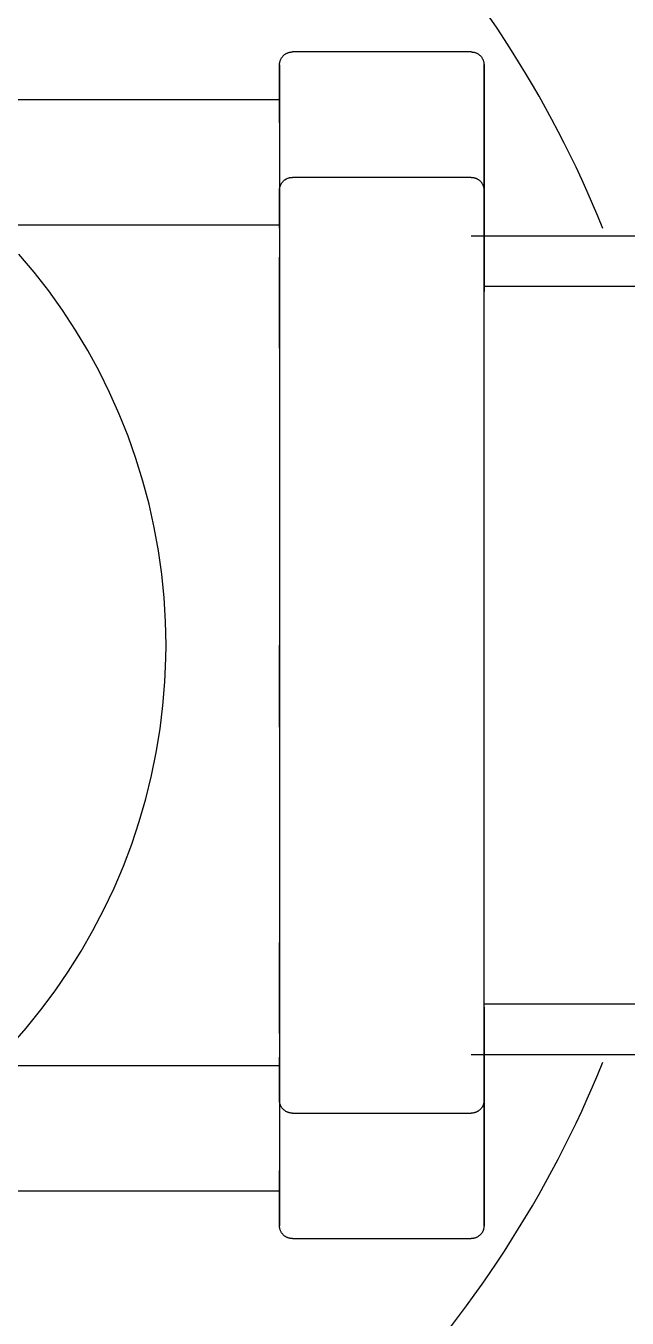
# Model space of a CAD drawing. Extents: x 6433 to 75181, y -2986 to 56414.
# Drawn here: x 39683.9 to 39711.9, y 6373.6 to 6433.7 of the extents above; entities that cross this region are included whole.
import ezdxf

# ---------------------------------------------------------------- set-up
doc = ezdxf.new("R2010")
doc.units = 0
doc.header["$MEASUREMENT"] = 0
doc.layers.add('A-Equipment', color=1, linetype='CONTINUOUS')

msp = doc.modelspace()

# ---------------------------------------------------------------- linework, layer by layer
at = {"layer": 'A-Equipment'}
for p, q in [((39695.951, 6432.353), (39695.969, 6432.369)), ((39695.969, 6432.369), (39695.988, 6432.384)), ((39695.988, 6432.384), (39696.007, 6432.398)), ((39696.007, 6432.398), (39696.027, 6432.411)), ((39696.027, 6432.411), (39696.047, 6432.423)), ((39696.047, 6432.423), (39696.068, 6432.435)), ((39696.068, 6432.435), (39696.089, 6432.446)), ((39696.089, 6432.446), (39696.111, 6432.456)), ((39696.111, 6432.456), (39696.133, 6432.465)), ((39696.133, 6432.465), (39696.155, 6432.473)), ((39696.155, 6432.473), (39696.178, 6432.48)), ((39696.178, 6432.48), (39696.201, 6432.487)), ((39696.201, 6432.487), (39696.224, 6432.492)), ((39696.224, 6432.492), (39696.247, 6432.497)), ((39696.247, 6432.497), (39696.271, 6432.5)), ((39696.271, 6432.5), (39696.295, 6432.503)), ((39696.295, 6432.503), (39696.318, 6432.505)), ((39696.318, 6432.505), (39696.342, 6432.505)), ((39696.342, 6432.505), (39696.349, 6432.505)), ((39704.683, 6432.505), (39696.349, 6432.505)), ((39704.683, 6432.505), (39704.707, 6432.505)), ((39704.707, 6432.505), (39704.731, 6432.503)), ((39704.731, 6432.503), (39704.754, 6432.501)), ((39704.754, 6432.501), (39704.778, 6432.498)), ((39704.778, 6432.498), (39704.801, 6432.493)), ((39704.801, 6432.493), (39704.824, 6432.488)), ((39704.824, 6432.488), (39704.847, 6432.482)), ((39704.847, 6432.482), (39704.87, 6432.475)), ((39704.87, 6432.475), (39704.893, 6432.467)), ((39704.893, 6432.467), (39704.915, 6432.458)), ((39704.915, 6432.458), (39704.937, 6432.449)), ((39704.937, 6432.449), (39704.958, 6432.438)), ((39704.958, 6432.438), (39704.979, 6432.427)), ((39704.979, 6432.427), (39704.999, 6432.414)), ((39704.999, 6432.414), (39705.019, 6432.401)), ((39705.019, 6432.401), (39705.038, 6432.387)), ((39705.038, 6432.387), (39705.057, 6432.373)), ((39705.057, 6432.373), (39705.075, 6432.358)), ((39695.753, 6431.91), (39695.754, 6431.934)), ((39695.753, 6431.91), (39695.753, 6431.888)), ((39695.753, 6431.875), (39695.753, 6431.908)), ((39695.753, 6431.888), (39695.753, 6431.824)), ((39695.753, 6431.799), (39695.753, 6431.875)), ((39695.753, 6431.824), (39695.753, 6431.716)), ((39695.753, 6431.679), (39695.753, 6431.799)), ((39695.754, 6431.934), (39695.755, 6431.958)), ((39695.755, 6431.958), (39695.758, 6431.981)), ((39695.758, 6431.981), (39695.761, 6432.005)), ((39695.761, 6432.005), (39695.765, 6432.028)), ((39695.765, 6432.028), (39695.77, 6432.051)), ((39695.77, 6432.051), (39695.776, 6432.074)), ((39695.776, 6432.074), (39695.783, 6432.097)), ((39695.783, 6432.097), (39695.791, 6432.12)), ((39695.791, 6432.12), (39695.8, 6432.142)), ((39695.8, 6432.142), (39695.81, 6432.164)), ((39695.81, 6432.164), (39695.821, 6432.185)), ((39695.821, 6432.185), (39695.832, 6432.206)), ((39695.832, 6432.206), (39695.844, 6432.226)), ((39695.844, 6432.226), (39695.857, 6432.246)), ((39695.857, 6432.246), (39695.871, 6432.265)), ((39695.871, 6432.265), (39695.886, 6432.284)), ((39695.886, 6432.284), (39695.901, 6432.303)), ((39695.901, 6432.303), (39695.917, 6432.32)), ((39695.917, 6432.32), (39695.934, 6432.337)), ((39695.934, 6432.337), (39695.951, 6432.353)), ((39705.075, 6432.358), (39705.093, 6432.341)), ((39705.093, 6432.341), (39705.11, 6432.325)), ((39705.11, 6432.325), (39705.126, 6432.307)), ((39705.126, 6432.307), (39705.142, 6432.289)), ((39705.142, 6432.289), (39705.157, 6432.271)), ((39705.157, 6432.271), (39705.171, 6432.251)), ((39705.171, 6432.251), (39705.184, 6432.232)), ((39705.184, 6432.232), (39705.196, 6432.211)), ((39705.196, 6432.211), (39705.208, 6432.191)), ((39705.208, 6432.191), (39705.219, 6432.169)), ((39705.219, 6432.169), (39705.229, 6432.148)), ((39705.229, 6432.148), (39705.238, 6432.126)), ((39705.238, 6432.126), (39705.246, 6432.103)), ((39705.246, 6432.103), (39705.253, 6432.081)), ((39705.253, 6432.081), (39705.26, 6432.058)), ((39705.26, 6432.058), (39705.265, 6432.035)), ((39705.265, 6432.035), (39705.27, 6432.011)), ((39705.27, 6432.011), (39705.273, 6431.988)), ((39705.273, 6431.988), (39705.276, 6431.964)), ((39705.276, 6431.964), (39705.277, 6431.94)), ((39705.277, 6431.94), (39705.278, 6431.916)), ((39705.278, 6431.916), (39705.278, 6431.91)), ((39705.278, 6431.91), (39705.278, 6431.888)), ((39705.278, 6431.875), (39705.278, 6431.908)), ((39705.278, 6431.888), (39705.278, 6431.824)), ((39705.278, 6431.799), (39705.278, 6431.875)), ((39705.278, 6431.824), (39705.278, 6431.716)), ((39705.278, 6431.679), (39705.278, 6431.799)), ((39695.753, 6431.716), (39695.753, 6431.565)), ((39695.753, 6431.517), (39695.753, 6431.679)), ((39695.753, 6431.565), (39695.753, 6431.371)), ((39695.753, 6431.312), (39695.753, 6431.517)), ((39695.753, 6431.371), (39695.753, 6431.135)), ((39695.753, 6431.064), (39695.753, 6431.312)), ((39705.278, 6431.716), (39705.278, 6431.565)), ((39705.278, 6431.517), (39705.278, 6431.679)), ((39705.278, 6431.565), (39705.278, 6431.371)), ((39705.278, 6431.312), (39705.278, 6431.517)), ((39705.278, 6431.371), (39705.278, 6431.135)), ((39705.278, 6431.064), (39705.278, 6431.312)), ((39695.753, 6431.135), (39695.753, 6430.857)), ((39695.753, 6430.775), (39695.753, 6431.064)), ((39695.753, 6430.857), (39695.753, 6430.538)), ((39695.753, 6430.445), (39695.753, 6430.775)), ((39705.278, 6431.135), (39705.278, 6430.857)), ((39705.278, 6430.775), (39705.278, 6431.064)), ((39705.278, 6430.857), (39705.278, 6430.538)), ((39705.278, 6430.445), (39705.278, 6430.775)), ((39695.753, 6430.283), (39680.017, 6430.283)), ((39695.753, 6430.538), (39695.753, 6430.177)), ((39695.753, 6430.073), (39695.753, 6430.445)), ((39695.753, 6430.177), (39695.753, 6429.776)), ((39695.753, 6429.661), (39695.753, 6430.073)), ((39705.278, 6430.538), (39705.278, 6430.177)), ((39705.278, 6430.073), (39705.278, 6430.445)), ((39705.278, 6430.177), (39705.278, 6429.776)), ((39705.278, 6429.661), (39705.278, 6430.073)), ((39695.753, 6429.776), (39695.753, 6429.336)), ((39695.753, 6429.21), (39695.753, 6429.661)), ((39705.278, 6429.776), (39705.278, 6429.336)), ((39705.278, 6429.21), (39705.278, 6429.661)), ((39695.753, 6429.336), (39695.753, 6428.856)), ((39695.753, 6429.04), (39695.753, 6425.449)), ((39695.753, 6428.856), (39695.753, 6428.337)), ((39705.278, 6429.336), (39705.278, 6428.856)), ((39705.278, 6428.72), (39705.278, 6429.21)), ((39705.278, 6428.856), (39705.278, 6428.337)), ((39695.753, 6428.337), (39695.753, 6427.782)), ((39705.278, 6428.191), (39705.278, 6428.72)), ((39705.278, 6428.337), (39705.278, 6427.782)), ((39705.278, 6427.625), (39705.278, 6428.191)), ((39695.753, 6427.782), (39695.753, 6427.189)), ((39705.278, 6427.782), (39705.278, 6427.189)), ((39705.278, 6427.023), (39705.278, 6427.625)), ((39695.753, 6427.189), (39695.753, 6426.561)), ((39705.278, 6427.189), (39705.278, 6426.561)), ((39705.278, 6426.386), (39705.278, 6427.023)), ((39695.753, 6426.561), (39695.753, 6425.898)), ((39695.81, 6426.324), (39695.821, 6426.345)), ((39695.821, 6426.345), (39695.832, 6426.366)), ((39695.832, 6426.366), (39695.844, 6426.387)), ((39695.844, 6426.387), (39695.857, 6426.407)), ((39695.857, 6426.407), (39695.871, 6426.426)), ((39695.871, 6426.426), (39695.886, 6426.445)), ((39695.886, 6426.445), (39695.901, 6426.463)), ((39695.901, 6426.463), (39695.917, 6426.481)), ((39695.917, 6426.481), (39695.934, 6426.498)), ((39695.934, 6426.498), (39695.951, 6426.514)), ((39695.951, 6426.514), (39695.969, 6426.529)), ((39695.969, 6426.529), (39695.988, 6426.544)), ((39695.988, 6426.544), (39696.007, 6426.558)), ((39696.007, 6426.558), (39696.027, 6426.571)), ((39696.027, 6426.571), (39696.047, 6426.584)), ((39696.047, 6426.584), (39696.068, 6426.596)), ((39696.068, 6426.596), (39696.089, 6426.606)), ((39696.089, 6426.606), (39696.111, 6426.616)), ((39696.111, 6426.616), (39696.133, 6426.625)), ((39696.133, 6426.625), (39696.155, 6426.634)), ((39696.155, 6426.634), (39696.178, 6426.641)), ((39696.178, 6426.641), (39696.201, 6426.647)), ((39696.201, 6426.647), (39696.224, 6426.653)), ((39696.224, 6426.653), (39696.247, 6426.657)), ((39696.247, 6426.657), (39696.271, 6426.661)), ((39696.271, 6426.661), (39696.295, 6426.663)), ((39696.295, 6426.663), (39696.318, 6426.665)), ((39696.318, 6426.665), (39696.342, 6426.666)), ((39696.342, 6426.666), (39696.349, 6426.666)), ((39704.683, 6426.666), (39696.349, 6426.666)), ((39704.683, 6426.666), (39704.707, 6426.665)), ((39704.707, 6426.665), (39704.731, 6426.664)), ((39704.731, 6426.664), (39704.754, 6426.662)), ((39704.754, 6426.662), (39704.778, 6426.658)), ((39704.778, 6426.658), (39704.801, 6426.654)), ((39704.801, 6426.654), (39704.824, 6426.649)), ((39704.824, 6426.649), (39704.847, 6426.643)), ((39704.847, 6426.643), (39704.87, 6426.636)), ((39704.87, 6426.636), (39704.893, 6426.628)), ((39704.893, 6426.628), (39704.915, 6426.619)), ((39704.915, 6426.619), (39704.937, 6426.609)), ((39704.937, 6426.609), (39704.958, 6426.599)), ((39704.958, 6426.599), (39704.979, 6426.587)), ((39704.979, 6426.587), (39704.999, 6426.575)), ((39704.999, 6426.575), (39705.019, 6426.562)), ((39705.019, 6426.562), (39705.038, 6426.548)), ((39705.038, 6426.548), (39705.057, 6426.533)), ((39705.057, 6426.533), (39705.075, 6426.518)), ((39705.075, 6426.518), (39705.093, 6426.502)), ((39705.093, 6426.502), (39705.11, 6426.485)), ((39705.11, 6426.485), (39705.126, 6426.468)), ((39705.126, 6426.468), (39705.142, 6426.45)), ((39705.142, 6426.45), (39705.157, 6426.431)), ((39705.157, 6426.431), (39705.171, 6426.412)), ((39705.171, 6426.412), (39705.184, 6426.392)), ((39705.184, 6426.392), (39705.196, 6426.372)), ((39705.196, 6426.372), (39705.208, 6426.351)), ((39705.208, 6426.351), (39705.219, 6426.33)), ((39705.278, 6426.561), (39705.278, 6425.898)), ((39705.278, 6425.714), (39705.278, 6426.386)), ((39695.753, 6426.071), (39695.754, 6426.094)), ((39695.753, 6426.071), (39695.753, 6426.054)), ((39695.753, 6426.043), (39695.753, 6426.069)), ((39695.753, 6426.054), (39695.753, 6426.003)), ((39695.753, 6425.983), (39695.753, 6426.043)), ((39695.753, 6426.003), (39695.753, 6425.918)), ((39695.753, 6425.89), (39695.753, 6425.983)), ((39695.753, 6425.918), (39695.753, 6425.8)), ((39695.753, 6425.898), (39695.753, 6425.202)), ((39695.753, 6425.762), (39695.753, 6425.89)), ((39695.753, 6425.8), (39695.753, 6425.648)), ((39695.753, 6425.602), (39695.753, 6425.762)), ((39695.754, 6426.094), (39695.755, 6426.118)), ((39695.755, 6426.118), (39695.758, 6426.142)), ((39695.758, 6426.142), (39695.761, 6426.165)), ((39695.761, 6426.165), (39695.765, 6426.189)), ((39695.765, 6426.189), (39695.77, 6426.212)), ((39695.77, 6426.212), (39695.776, 6426.235)), ((39695.776, 6426.235), (39695.783, 6426.258)), ((39695.783, 6426.258), (39695.791, 6426.28)), ((39695.791, 6426.28), (39695.8, 6426.302)), ((39695.8, 6426.302), (39695.81, 6426.324)), ((39705.219, 6426.33), (39705.229, 6426.308)), ((39705.229, 6426.308), (39705.238, 6426.286)), ((39705.238, 6426.286), (39705.246, 6426.264)), ((39705.246, 6426.264), (39705.253, 6426.241)), ((39705.253, 6426.241), (39705.26, 6426.218)), ((39705.26, 6426.218), (39705.265, 6426.195)), ((39705.265, 6426.195), (39705.27, 6426.172)), ((39705.27, 6426.172), (39705.273, 6426.148)), ((39705.273, 6426.148), (39705.276, 6426.124)), ((39705.276, 6426.124), (39705.277, 6426.101)), ((39705.277, 6426.101), (39705.278, 6426.077)), ((39705.278, 6426.077), (39705.278, 6426.071)), ((39705.278, 6426.071), (39705.278, 6426.054)), ((39705.278, 6426.043), (39705.278, 6426.069)), ((39705.278, 6426.054), (39705.278, 6426.003)), ((39705.278, 6425.983), (39705.278, 6426.043)), ((39705.278, 6426.003), (39705.278, 6425.918)), ((39705.278, 6425.89), (39705.278, 6425.983)), ((39705.278, 6425.918), (39705.278, 6425.8)), ((39705.278, 6425.898), (39705.278, 6425.202)), ((39705.278, 6425.762), (39705.278, 6425.89)), ((39705.278, 6425.8), (39705.278, 6425.648)), ((39705.278, 6425.602), (39705.278, 6425.762)), ((39695.753, 6425.648), (39695.753, 6425.463)), ((39695.753, 6425.408), (39695.753, 6425.602)), ((39695.753, 6425.463), (39695.753, 6425.245)), ((39695.753, 6425.181), (39695.753, 6425.408)), ((39695.753, 6425.245), (39695.753, 6424.995)), ((39695.753, 6425.202), (39695.753, 6424.473)), ((39695.753, 6424.922), (39695.753, 6425.181)), ((39705.278, 6425.008), (39705.278, 6425.714)), ((39705.278, 6425.648), (39705.278, 6425.463)), ((39705.278, 6425.408), (39705.278, 6425.602)), ((39705.278, 6425.463), (39705.278, 6425.245)), ((39705.278, 6425.181), (39705.278, 6425.408)), ((39705.278, 6425.245), (39705.278, 6424.995)), ((39705.278, 6425.202), (39705.278, 6424.473)), ((39705.278, 6424.922), (39705.278, 6425.181)), ((39695.753, 6424.995), (39695.753, 6424.712)), ((39695.753, 6424.631), (39695.753, 6424.922)), ((39695.753, 6424.712), (39695.753, 6424.398)), ((39695.753, 6424.308), (39695.753, 6424.631)), ((39705.278, 6424.271), (39705.278, 6425.008)), ((39705.278, 6424.995), (39705.278, 6424.712)), ((39705.278, 6424.631), (39705.278, 6424.922)), ((39705.278, 6424.712), (39705.278, 6424.398)), ((39705.278, 6424.308), (39705.278, 6424.631)), ((39695.753, 6424.443), (39679.651, 6424.443)), ((39695.753, 6424.443), (39695.753, 6404.883)), ((39695.753, 6424.398), (39695.753, 6424.052)), ((39695.753, 6424.052), (39695.753, 6423.676)), ((39705.278, 6424.473), (39705.278, 6423.713)), ((39705.278, 6424.398), (39705.278, 6424.052)), ((39705.278, 6423.954), (39705.278, 6424.308)), ((39705.278, 6423.502), (39705.278, 6424.271)), ((39705.278, 6424.052), (39705.278, 6423.676)), ((39705.278, 6423.569), (39705.278, 6423.954)), ((39695.753, 6423.676), (39695.753, 6423.27)), ((39782.129, 6423.933), (39704.683, 6423.933)), ((39705.278, 6423.676), (39705.278, 6423.27)), ((39705.278, 6423.155), (39705.278, 6423.569)), ((39705.278, 6422.704), (39705.278, 6423.502)), ((39684.321, 6422.252), (39683.609, 6423.097)), ((39695.753, 6423.27), (39695.753, 6422.834)), ((39695.753, 6418.714), (39695.753, 6422.954)), ((39695.753, 6422.834), (39695.753, 6422.37)), ((39705.278, 6423.27), (39705.278, 6422.834)), ((39705.278, 6422.712), (39705.278, 6423.155)), ((39705.278, 6422.834), (39705.278, 6422.37)), ((39684.998, 6421.379), (39684.321, 6422.252)), ((39695.753, 6422.37), (39695.753, 6421.877)), ((39705.278, 6422.24), (39705.278, 6422.712)), ((39705.278, 6421.877), (39705.278, 6422.704)), ((39705.278, 6422.37), (39705.278, 6421.877)), ((39705.278, 6421.74), (39705.278, 6422.24)), ((39695.753, 6421.877), (39695.753, 6421.358)), ((39695.753, 6421.213), (39695.753, 6421.74)), ((39705.278, 6421.877), (39705.278, 6421.358)), ((39705.278, 6421.213), (39705.278, 6421.74)), ((40277.693, 6421.583), (39705.278, 6421.583)), ((39705.278, 6404.883), (39705.278, 6421.583)), ((39685.64, 6420.48), (39684.998, 6421.379)), ((39695.753, 6421.358), (39695.753, 6420.812)), ((39695.753, 6421.256), (39695.753, 6420.383)), ((39695.753, 6420.66), (39695.753, 6421.213)), ((39705.278, 6420.66), (39705.278, 6421.213)), ((39686.246, 6419.555), (39685.64, 6420.48)), ((39695.753, 6420.812), (39695.753, 6420.24)), ((39705.278, 6420.082), (39705.278, 6420.66)), ((39695.753, 6420.24), (39695.753, 6419.644)), ((39705.278, 6419.479), (39705.278, 6420.082)), ((39686.814, 6418.608), (39686.246, 6419.555)), ((39695.753, 6419.644), (39695.753, 6419.025)), ((39695.753, 6419.486), (39695.753, 6418.564)), ((39695.753, 6418.854), (39695.753, 6419.479)), ((39705.278, 6418.854), (39705.278, 6419.479)), ((39687.343, 6417.638), (39686.814, 6418.608)), ((39695.753, 6419.025), (39695.753, 6418.383)), ((39705.278, 6418.205), (39705.278, 6418.854)), ((39695.753, 6418.383), (39695.753, 6417.719)), ((39705.278, 6417.536), (39705.278, 6418.205)), ((39687.834, 6416.648), (39687.343, 6417.638)), ((39695.753, 6417.719), (39695.753, 6417.034)), ((39705.278, 6416.846), (39705.278, 6417.536)), ((39695.753, 6417.034), (39695.753, 6416.331)), ((39705.278, 6416.137), (39705.278, 6416.846)), ((39688.284, 6415.639), (39687.834, 6416.648)), ((39695.753, 6416.331), (39695.753, 6415.608)), ((39705.278, 6415.411), (39705.278, 6416.137)), ((39688.694, 6414.613), (39688.284, 6415.639)), ((39695.753, 6415.608), (39695.753, 6414.869)), ((39705.278, 6414.667), (39705.278, 6415.411)), ((39689.063, 6413.572), (39688.694, 6414.613)), ((39695.753, 6414.869), (39695.753, 6414.114)), ((39705.278, 6413.907), (39705.278, 6414.667)), ((39695.753, 6414.114), (39695.753, 6413.344)), ((39705.278, 6413.134), (39705.278, 6413.907)), ((39689.389, 6412.516), (39689.063, 6413.572)), ((39695.753, 6413.344), (39695.753, 6412.56)), ((39705.278, 6412.347), (39705.278, 6413.134)), ((39689.673, 6411.449), (39689.389, 6412.516)), ((39695.753, 6412.56), (39695.753, 6411.764)), ((39705.278, 6411.548), (39705.278, 6412.347)), ((39689.914, 6410.371), (39689.673, 6411.449)), ((39695.753, 6411.764), (39695.753, 6410.958)), ((39705.278, 6410.738), (39705.278, 6411.548)), ((39695.753, 6410.958), (39695.753, 6410.141)), ((39705.278, 6409.919), (39705.278, 6410.738)), ((39690.112, 6409.284), (39689.914, 6410.371)), ((39695.753, 6410.141), (39695.753, 6409.316)), ((39705.278, 6409.092), (39705.278, 6409.919)), ((39690.266, 6408.19), (39690.112, 6409.284)), ((39695.753, 6409.316), (39695.753, 6408.484)), ((39705.278, 6408.258), (39705.278, 6409.092)), ((39695.753, 6408.484), (39695.753, 6407.646)), ((39690.377, 6407.09), (39690.266, 6408.19)), ((39705.278, 6407.419), (39705.278, 6408.258)), ((39690.443, 6405.987), (39690.377, 6407.09)), ((39695.753, 6407.646), (39695.753, 6406.804)), ((39705.278, 6406.576), (39705.278, 6407.419)), ((39695.753, 6406.804), (39695.753, 6405.959)), ((39705.278, 6405.73), (39705.278, 6406.576)), ((39690.465, 6404.883), (39690.443, 6405.987)), ((39690.465, 6404.883), (39690.443, 6405.987)), ((39690.465, 6404.883), (39690.443, 6405.987)), ((39690.465, 6404.883), (39690.443, 6405.987)), ((39695.753, 6405.959), (39695.753, 6405.112)), ((39705.278, 6404.883), (39705.278, 6405.73)), ((39690.459, 6404.286), (39690.465, 6404.883)), ((39695.753, 6405.112), (39695.753, 6404.883)), ((39695.753, 6404.883), (39695.753, 6385.322)), ((39695.753, 6401.067), (39695.753, 6404.883)), ((39695.753, 6404.883), (39695.753, 6403.802)), ((39695.753, 6404.883), (39695.753, 6401.2)), ((39695.753, 6404.883), (39695.753, 6404.035)), ((39695.753, 6404.654), (39695.753, 6404.883)), ((39705.278, 6388.182), (39705.278, 6404.883)), ((39705.278, 6404.654), (39705.278, 6404.883)), ((39690.413, 6403.183), (39690.459, 6404.286)), ((39695.753, 6403.807), (39695.753, 6404.654)), ((39705.278, 6403.807), (39705.278, 6404.654)), ((39695.753, 6404.035), (39695.753, 6403.19)), ((39705.278, 6402.962), (39705.278, 6403.807)), ((39690.323, 6402.081), (39690.413, 6403.183)), ((39695.753, 6403.19), (39695.753, 6402.346)), ((39705.278, 6402.119), (39705.278, 6402.962)), ((39695.753, 6402.723), (39695.753, 6401.647)), ((39695.753, 6402.346), (39695.753, 6401.507)), ((39690.189, 6400.985), (39690.323, 6402.081)), ((39695.753, 6401.282), (39695.753, 6402.119)), ((39705.278, 6401.282), (39705.278, 6402.119)), ((39695.753, 6401.507), (39695.753, 6400.673)), ((39705.278, 6400.449), (39705.278, 6401.282)), ((39690.011, 6399.894), (39690.189, 6400.985)), ((39695.753, 6400.673), (39695.753, 6399.846)), ((39689.79, 6398.812), (39690.011, 6399.894)), ((39705.278, 6399.625), (39705.278, 6400.449)), ((39695.753, 6399.846), (39695.753, 6399.027)), ((39705.278, 6398.808), (39705.278, 6399.625)), ((39689.525, 6397.739), (39689.79, 6398.812)), ((39695.753, 6399.027), (39695.753, 6398.218)), ((39705.278, 6398.001), (39705.278, 6398.808)), ((39695.753, 6398.218), (39695.753, 6397.419)), ((39689.218, 6396.678), (39689.525, 6397.739)), ((39705.278, 6397.205), (39705.278, 6398.001)), ((39695.753, 6397.419), (39695.753, 6396.632)), ((39705.278, 6396.422), (39705.278, 6397.205)), ((39688.869, 6395.63), (39689.218, 6396.678)), ((39695.753, 6396.632), (39695.753, 6395.858)), ((39705.278, 6395.652), (39705.278, 6396.422)), ((39695.753, 6395.858), (39695.753, 6395.099)), ((39688.478, 6394.596), (39688.869, 6395.63)), ((39695.753, 6395.099), (39695.753, 6394.355)), ((39705.278, 6394.896), (39705.278, 6395.652)), ((39688.046, 6393.579), (39688.478, 6394.596)), ((39705.278, 6394.157), (39705.278, 6394.896)), ((39695.753, 6394.355), (39695.753, 6393.628)), ((39705.278, 6393.435), (39705.278, 6394.157)), ((39687.574, 6392.58), (39688.046, 6393.579)), ((39695.753, 6393.628), (39695.753, 6392.919)), ((39705.278, 6392.731), (39705.278, 6393.435)), ((39695.753, 6392.919), (39695.753, 6392.23)), ((39705.278, 6392.047), (39705.278, 6392.731)), ((39687.062, 6391.601), (39687.574, 6392.58)), ((39695.753, 6392.23), (39695.753, 6391.56)), ((39686.512, 6390.643), (39687.062, 6391.601)), ((39695.753, 6391.56), (39695.753, 6390.912)), ((39695.753, 6391.454), (39695.753, 6390.526)), ((39705.278, 6391.383), (39705.278, 6392.047)), ((39695.753, 6386.811), (39695.753, 6391.051)), ((39695.753, 6390.912), (39695.753, 6390.286)), ((39705.278, 6390.741), (39705.278, 6391.383)), ((39685.924, 6389.708), (39686.512, 6390.643)), ((39695.753, 6390.121), (39695.753, 6390.741)), ((39695.753, 6390.286), (39695.753, 6389.684)), ((39705.278, 6390.121), (39705.278, 6390.741)), ((39685.298, 6388.797), (39685.924, 6389.708)), ((39695.753, 6389.684), (39695.753, 6389.105)), ((39705.278, 6389.525), (39705.278, 6390.121)), ((39695.753, 6389.622), (39695.753, 6388.742)), ((39695.753, 6389.105), (39695.753, 6388.553)), ((39705.278, 6388.954), (39705.278, 6389.525)), ((39684.637, 6387.912), (39685.298, 6388.797)), ((39695.753, 6388.408), (39695.753, 6388.954)), ((39695.753, 6388.742), (39695.753, 6387.888)), ((39695.753, 6388.553), (39695.753, 6388.026)), ((39705.278, 6388.408), (39705.278, 6388.954)), ((39705.278, 6387.662), (39705.278, 6388.509)), ((39683.941, 6387.054), (39684.637, 6387.912)), ((39695.753, 6388.026), (39695.753, 6387.526)), ((39705.278, 6387.888), (39705.278, 6388.408)), ((39705.278, 6388.182), (40277.693, 6388.182)), ((39705.278, 6388.026), (39705.278, 6387.526)), ((39705.278, 6387.396), (39705.278, 6387.888)), ((39695.753, 6387.526), (39695.753, 6387.054)), ((39705.278, 6386.843), (39705.278, 6387.662)), ((39705.278, 6387.526), (39705.278, 6387.054)), ((39705.278, 6386.931), (39705.278, 6387.396)), ((39683.211, 6386.225), (39683.941, 6387.054)), ((39695.753, 6387.054), (39695.753, 6386.61)), ((39705.278, 6387.054), (39705.278, 6386.61)), ((39705.278, 6386.496), (39705.278, 6386.931)), ((39705.278, 6386.053), (39705.278, 6386.843)), ((39695.753, 6386.61), (39695.753, 6386.196)), ((39695.753, 6386.196), (39695.753, 6385.812)), ((39705.278, 6386.61), (39705.278, 6386.196)), ((39705.278, 6386.089), (39705.278, 6386.496)), ((39705.278, 6386.196), (39705.278, 6385.812)), ((39705.278, 6385.713), (39705.278, 6386.089)), ((39705.278, 6385.292), (39705.278, 6386.053)), ((39695.753, 6385.812), (39695.753, 6385.458)), ((39695.753, 6385.368), (39695.753, 6385.713)), ((39695.753, 6385.495), (39695.753, 6384.757)), ((39695.753, 6385.458), (39695.753, 6385.135)), ((39704.683, 6385.833), (39782.129, 6385.833)), ((39705.278, 6385.812), (39705.278, 6385.458)), ((39705.278, 6385.368), (39705.278, 6385.713)), ((39705.278, 6385.495), (39705.278, 6384.757)), ((39705.278, 6385.458), (39705.278, 6385.135)), ((39679.651, 6385.322), (39695.753, 6385.322)), ((39695.753, 6385.053), (39695.753, 6385.368)), ((39695.753, 6385.135), (39695.753, 6384.844)), ((39695.753, 6384.771), (39695.753, 6385.053)), ((39695.753, 6384.844), (39695.753, 6384.585)), ((39705.278, 6385.053), (39705.278, 6385.368)), ((39705.278, 6384.564), (39705.278, 6385.292)), ((39705.278, 6385.135), (39705.278, 6384.844)), ((39705.278, 6384.771), (39705.278, 6385.053)), ((39705.278, 6384.844), (39705.278, 6384.585)), ((39695.753, 6384.52), (39695.753, 6384.771)), ((39695.753, 6384.757), (39695.753, 6384.052)), ((39695.753, 6384.585), (39695.753, 6384.358)), ((39695.753, 6384.302), (39695.753, 6384.52)), ((39695.753, 6384.358), (39695.753, 6384.164)), ((39695.753, 6384.316), (39695.753, 6380.726)), ((39695.753, 6384.117), (39695.753, 6384.302)), ((39705.278, 6384.52), (39705.278, 6384.771)), ((39705.278, 6384.757), (39705.278, 6384.052)), ((39705.278, 6384.585), (39705.278, 6384.358)), ((39705.278, 6383.867), (39705.278, 6384.564)), ((39705.278, 6384.302), (39705.278, 6384.52)), ((39705.278, 6384.358), (39705.278, 6384.164)), ((39705.278, 6384.117), (39705.278, 6384.302)), ((39695.753, 6384.164), (39695.753, 6384.003)), ((39695.753, 6383.966), (39695.753, 6384.117)), ((39695.753, 6384.052), (39695.753, 6383.38)), ((39695.753, 6384.003), (39695.753, 6383.876)), ((39695.753, 6383.847), (39695.753, 6383.966)), ((39695.753, 6383.876), (39695.753, 6383.782)), ((39695.753, 6383.763), (39695.753, 6383.847)), ((39695.753, 6383.782), (39695.753, 6383.722)), ((39695.753, 6383.712), (39695.753, 6383.763)), ((39695.753, 6383.722), (39695.753, 6383.696)), ((39695.753, 6383.695), (39695.753, 6383.712)), ((39695.753, 6383.689), (39695.753, 6383.695)), ((39695.754, 6383.665), (39695.753, 6383.689)), ((39695.756, 6383.641), (39695.754, 6383.665)), ((39695.758, 6383.617), (39695.756, 6383.641)), ((39705.276, 6383.647), (39705.274, 6383.624)), ((39705.278, 6383.671), (39705.276, 6383.647)), ((39705.278, 6384.164), (39705.278, 6384.003)), ((39705.278, 6383.966), (39705.278, 6384.117)), ((39705.278, 6384.052), (39705.278, 6383.38)), ((39705.278, 6384.003), (39705.278, 6383.876)), ((39705.278, 6383.847), (39705.278, 6383.966)), ((39705.278, 6383.876), (39705.278, 6383.782)), ((39705.278, 6383.204), (39705.278, 6383.867)), ((39705.278, 6383.763), (39705.278, 6383.847)), ((39705.278, 6383.782), (39705.278, 6383.722)), ((39705.278, 6383.712), (39705.278, 6383.763)), ((39705.278, 6383.722), (39705.278, 6383.696)), ((39705.278, 6383.695), (39705.278, 6383.712)), ((39705.278, 6383.695), (39705.278, 6383.671)), ((39695.753, 6383.38), (39695.753, 6382.742)), ((39695.762, 6383.594), (39695.758, 6383.617)), ((39695.766, 6383.57), (39695.762, 6383.594)), ((39695.772, 6383.547), (39695.766, 6383.57)), ((39695.778, 6383.524), (39695.772, 6383.547)), ((39695.786, 6383.502), (39695.778, 6383.524)), ((39695.794, 6383.479), (39695.786, 6383.502)), ((39695.803, 6383.457), (39695.794, 6383.479)), ((39695.813, 6383.436), (39695.803, 6383.457)), ((39695.824, 6383.414), (39695.813, 6383.436)), ((39695.835, 6383.394), (39695.824, 6383.414)), ((39695.848, 6383.373), (39695.835, 6383.394)), ((39695.861, 6383.354), (39695.848, 6383.373)), ((39695.875, 6383.334), (39695.861, 6383.354)), ((39695.89, 6383.316), (39695.875, 6383.334)), ((39695.905, 6383.298), (39695.89, 6383.316)), ((39695.922, 6383.28), (39695.905, 6383.298)), ((39695.938, 6383.264), (39695.922, 6383.28)), ((39695.956, 6383.247), (39695.938, 6383.264)), ((39695.974, 6383.232), (39695.956, 6383.247)), ((39695.993, 6383.218), (39695.974, 6383.232)), ((39696.012, 6383.204), (39695.993, 6383.218)), ((39696.032, 6383.191), (39696.012, 6383.204)), ((39696.053, 6383.178), (39696.032, 6383.191)), ((39696.074, 6383.167), (39696.053, 6383.178)), ((39696.095, 6383.156), (39696.074, 6383.167)), ((39696.117, 6383.147), (39696.095, 6383.156)), ((39696.139, 6383.138), (39696.117, 6383.147)), ((39696.161, 6383.13), (39696.139, 6383.138)), ((39696.184, 6383.123), (39696.161, 6383.13)), ((39696.207, 6383.117), (39696.184, 6383.123)), ((39696.23, 6383.112), (39696.207, 6383.117)), ((39696.254, 6383.107), (39696.23, 6383.112)), ((39696.277, 6383.104), (39696.254, 6383.107)), ((39696.301, 6383.102), (39696.277, 6383.104)), ((39696.325, 6383.1), (39696.301, 6383.102)), ((39696.349, 6383.1), (39696.325, 6383.1)), ((39696.349, 6383.1), (39704.683, 6383.1)), ((39704.689, 6383.1), (39704.683, 6383.1)), ((39704.713, 6383.101), (39704.689, 6383.1)), ((39704.737, 6383.102), (39704.713, 6383.101)), ((39704.761, 6383.105), (39704.737, 6383.102)), ((39704.784, 6383.108), (39704.761, 6383.105)), ((39704.808, 6383.113), (39704.784, 6383.108)), ((39704.831, 6383.118), (39704.808, 6383.113)), ((39704.854, 6383.125), (39704.831, 6383.118)), ((39704.876, 6383.132), (39704.854, 6383.125)), ((39704.899, 6383.14), (39704.876, 6383.132)), ((39704.921, 6383.149), (39704.899, 6383.14)), ((39704.942, 6383.159), (39704.921, 6383.149)), ((39704.964, 6383.17), (39704.942, 6383.159)), ((39704.984, 6383.182), (39704.964, 6383.17)), ((39705.005, 6383.194), (39704.984, 6383.182)), ((39705.024, 6383.207), (39705.005, 6383.194)), ((39705.044, 6383.221), (39705.024, 6383.207)), ((39705.062, 6383.236), (39705.044, 6383.221)), ((39705.08, 6383.252), (39705.062, 6383.236)), ((39705.098, 6383.268), (39705.08, 6383.252)), ((39705.114, 6383.285), (39705.098, 6383.268)), ((39705.131, 6383.303), (39705.114, 6383.285)), ((39705.146, 6383.321), (39705.131, 6383.303)), ((39705.16, 6383.34), (39705.146, 6383.321)), ((39705.174, 6383.359), (39705.16, 6383.34)), ((39705.187, 6383.379), (39705.174, 6383.359)), ((39705.2, 6383.399), (39705.187, 6383.379)), ((39705.211, 6383.42), (39705.2, 6383.399)), ((39705.222, 6383.441), (39705.211, 6383.42)), ((39705.231, 6383.463), (39705.222, 6383.441)), ((39705.24, 6383.485), (39705.231, 6383.463)), ((39705.248, 6383.508), (39705.24, 6383.485)), ((39705.255, 6383.531), (39705.248, 6383.508)), ((39705.261, 6383.554), (39705.255, 6383.531)), ((39705.266, 6383.577), (39705.261, 6383.554)), ((39705.271, 6383.6), (39705.266, 6383.577)), ((39705.274, 6383.624), (39705.271, 6383.6)), ((39705.278, 6383.38), (39705.278, 6382.742)), ((39705.278, 6382.576), (39705.278, 6383.204)), ((39695.753, 6382.742), (39695.753, 6382.14)), ((39705.278, 6382.742), (39705.278, 6382.14)), ((39705.278, 6381.984), (39705.278, 6382.576)), ((39695.753, 6382.14), (39695.753, 6381.574)), ((39705.278, 6382.14), (39705.278, 6381.574)), ((39705.278, 6381.428), (39705.278, 6381.984)), ((39695.753, 6381.574), (39695.753, 6381.046)), ((39705.278, 6381.574), (39705.278, 6381.046)), ((39705.278, 6380.91), (39705.278, 6381.428)), ((39695.753, 6381.046), (39695.753, 6380.556)), ((39705.278, 6381.046), (39705.278, 6380.556)), ((39705.278, 6380.43), (39705.278, 6380.91)), ((39695.753, 6380.556), (39695.753, 6380.104)), ((39695.753, 6379.989), (39695.753, 6380.43)), ((39695.753, 6380.104), (39695.753, 6379.692)), ((39705.278, 6380.556), (39705.278, 6380.104)), ((39705.278, 6379.989), (39705.278, 6380.43)), ((39705.278, 6380.104), (39705.278, 6379.692)), ((39672.835, 6379.483), (39695.753, 6379.483)), ((39695.753, 6379.588), (39695.753, 6379.989)), ((39695.753, 6379.692), (39695.753, 6379.321)), ((39695.753, 6379.228), (39695.753, 6379.588)), ((39705.278, 6379.588), (39705.278, 6379.989)), ((39705.278, 6379.692), (39705.278, 6379.321)), ((39705.278, 6379.228), (39705.278, 6379.588)), ((39695.753, 6379.321), (39695.753, 6378.99)), ((39695.753, 6378.908), (39695.753, 6379.228)), ((39695.753, 6378.99), (39695.753, 6378.701)), ((39695.753, 6378.63), (39695.753, 6378.908)), ((39705.278, 6379.321), (39705.278, 6378.99)), ((39705.278, 6378.908), (39705.278, 6379.228)), ((39705.278, 6378.99), (39705.278, 6378.701)), ((39705.278, 6378.63), (39705.278, 6378.908)), ((39695.753, 6378.701), (39695.753, 6378.454)), ((39695.753, 6378.394), (39695.753, 6378.63)), ((39695.753, 6378.454), (39695.753, 6378.249)), ((39695.753, 6378.201), (39695.753, 6378.394)), ((39695.753, 6378.249), (39695.753, 6378.086)), ((39705.278, 6378.701), (39705.278, 6378.454)), ((39705.278, 6378.394), (39705.278, 6378.63)), ((39705.278, 6378.454), (39705.278, 6378.249)), ((39705.278, 6378.201), (39705.278, 6378.394)), ((39705.278, 6378.249), (39705.278, 6378.086)), ((39695.753, 6378.05), (39695.753, 6378.201)), ((39695.753, 6378.086), (39695.753, 6377.967)), ((39695.753, 6377.942), (39695.753, 6378.05)), ((39695.753, 6377.967), (39695.753, 6377.89)), ((39695.753, 6377.877), (39695.753, 6377.942)), ((39695.753, 6377.89), (39695.753, 6377.857)), ((39695.753, 6377.856), (39695.753, 6377.877)), ((39695.753, 6377.849), (39695.753, 6377.856)), ((39695.754, 6377.825), (39695.753, 6377.849)), ((39695.756, 6377.802), (39695.754, 6377.825)), ((39695.758, 6377.778), (39695.756, 6377.802)), ((39695.762, 6377.754), (39695.758, 6377.778)), ((39695.766, 6377.731), (39695.762, 6377.754)), ((39695.772, 6377.708), (39695.766, 6377.731)), ((39695.778, 6377.685), (39695.772, 6377.708)), ((39695.786, 6377.662), (39695.778, 6377.685)), ((39695.794, 6377.64), (39695.786, 6377.662)), ((39695.803, 6377.618), (39695.794, 6377.64)), ((39695.813, 6377.596), (39695.803, 6377.618)), ((39705.231, 6377.624), (39705.222, 6377.602)), ((39705.24, 6377.646), (39705.231, 6377.624)), ((39705.248, 6377.668), (39705.24, 6377.646)), ((39705.255, 6377.691), (39705.248, 6377.668)), ((39705.261, 6377.714), (39705.255, 6377.691)), ((39705.266, 6377.737), (39705.261, 6377.714)), ((39705.271, 6377.761), (39705.266, 6377.737)), ((39705.274, 6377.784), (39705.271, 6377.761)), ((39705.276, 6377.808), (39705.274, 6377.784)), ((39705.278, 6377.832), (39705.276, 6377.808)), ((39705.278, 6378.05), (39705.278, 6378.201)), ((39705.278, 6378.086), (39705.278, 6377.967)), ((39705.278, 6377.942), (39705.278, 6378.05)), ((39705.278, 6377.967), (39705.278, 6377.89)), ((39705.278, 6377.877), (39705.278, 6377.942)), ((39705.278, 6377.89), (39705.278, 6377.857)), ((39705.278, 6377.856), (39705.278, 6377.877)), ((39705.278, 6377.856), (39705.278, 6377.832)), ((39695.824, 6377.575), (39695.813, 6377.596)), ((39695.835, 6377.554), (39695.824, 6377.575)), ((39695.848, 6377.534), (39695.835, 6377.554)), ((39695.861, 6377.514), (39695.848, 6377.534)), ((39695.875, 6377.495), (39695.861, 6377.514)), ((39695.89, 6377.476), (39695.875, 6377.495)), ((39695.905, 6377.458), (39695.89, 6377.476)), ((39695.922, 6377.441), (39695.905, 6377.458)), ((39695.938, 6377.424), (39695.922, 6377.441)), ((39695.956, 6377.408), (39695.938, 6377.424)), ((39695.974, 6377.393), (39695.956, 6377.408)), ((39695.993, 6377.378), (39695.974, 6377.393)), ((39696.012, 6377.364), (39695.993, 6377.378)), ((39696.032, 6377.351), (39696.012, 6377.364)), ((39696.053, 6377.339), (39696.032, 6377.351)), ((39696.074, 6377.328), (39696.053, 6377.339)), ((39696.095, 6377.317), (39696.074, 6377.328)), ((39696.117, 6377.307), (39696.095, 6377.317)), ((39696.139, 6377.298), (39696.117, 6377.307)), ((39696.161, 6377.29), (39696.139, 6377.298)), ((39696.184, 6377.283), (39696.161, 6377.29)), ((39696.207, 6377.277), (39696.184, 6377.283)), ((39696.23, 6377.272), (39696.207, 6377.277)), ((39696.254, 6377.268), (39696.23, 6377.272)), ((39696.277, 6377.265), (39696.254, 6377.268)), ((39696.301, 6377.262), (39696.277, 6377.265)), ((39696.325, 6377.261), (39696.301, 6377.262)), ((39696.349, 6377.26), (39696.325, 6377.261)), ((39696.349, 6377.26), (39704.683, 6377.26)), ((39704.689, 6377.26), (39704.683, 6377.26)), ((39704.713, 6377.261), (39704.689, 6377.26)), ((39704.737, 6377.263), (39704.713, 6377.261)), ((39704.761, 6377.265), (39704.737, 6377.263)), ((39704.784, 6377.269), (39704.761, 6377.265)), ((39704.808, 6377.273), (39704.784, 6377.269)), ((39704.831, 6377.279), (39704.808, 6377.273)), ((39704.854, 6377.285), (39704.831, 6377.279)), ((39704.876, 6377.293), (39704.854, 6377.285)), ((39704.899, 6377.301), (39704.876, 6377.293)), ((39704.921, 6377.31), (39704.899, 6377.301)), ((39704.942, 6377.32), (39704.921, 6377.31)), ((39704.964, 6377.331), (39704.942, 6377.32)), ((39704.984, 6377.342), (39704.964, 6377.331)), ((39705.005, 6377.355), (39704.984, 6377.342)), ((39705.024, 6377.368), (39705.005, 6377.355)), ((39705.044, 6377.382), (39705.024, 6377.368)), ((39705.062, 6377.397), (39705.044, 6377.382)), ((39705.08, 6377.412), (39705.062, 6377.397)), ((39705.098, 6377.429), (39705.08, 6377.412)), ((39705.114, 6377.445), (39705.098, 6377.429)), ((39705.131, 6377.463), (39705.114, 6377.445)), ((39705.146, 6377.481), (39705.131, 6377.463)), ((39705.16, 6377.5), (39705.146, 6377.481)), ((39705.174, 6377.519), (39705.16, 6377.5)), ((39705.187, 6377.539), (39705.174, 6377.519)), ((39705.2, 6377.56), (39705.187, 6377.539)), ((39705.211, 6377.581), (39705.2, 6377.56)), ((39705.222, 6377.602), (39705.211, 6377.581))]:
    msp.add_line(p, q, dxfattribs=at)
for start, end in [(22.02147, 44.04295), (315.95705, 337.97853)]:
    msp.add_arc((39662.842, 6404.883), 51.751, start, end, dxfattribs=at)

doc.saveas('drawing.dxf')
